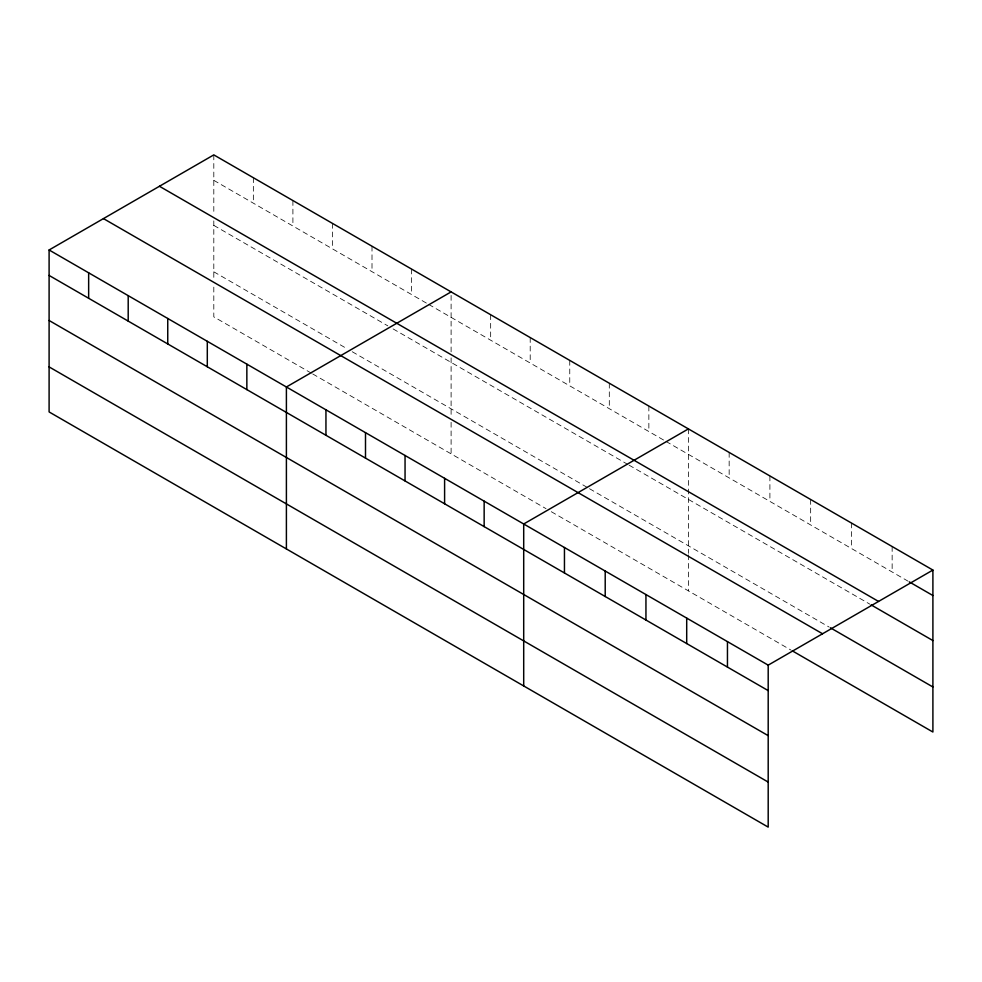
<?xml version="1.0" encoding="UTF-8"?>
<svg xmlns="http://www.w3.org/2000/svg" width="982" height="982" viewBox="0 0 982 982"><rect width="100%" height="100%" fill="white"/><g stroke="black" fill="none" stroke-linecap="round" stroke-linejoin="round"><path stroke-width="0.74" stroke-dasharray="4.91 3.68" d="M451.106 357.902L451.106 416.319M451.106 351.887L451.106 291.9M213.806 180.344L427.379 303.659M428.692 304.42L664.679 440.66M665.992 441.421L907.92 581.098M213.806 225.394L387.829 325.864M393.095 328.909L627.768 464.4M629.081 465.161L869.807 604.139M213.806 271.805L346.953 348.684M352.231 351.728L588.206 487.968M589.531 488.729L829.053 627.019M311.355 373.172L213.806 316.855L213.806 285.32M312.681 373.933L546.029 508.664M551.295 511.708L790.94 650.059M892.147 546.532L892.147 571.99M851.406 523.001L851.406 548.459M810.653 499.482L810.653 524.94M769.9 475.951L769.9 501.409M729.16 452.432L729.16 477.89M688.407 428.901L688.407 553.32M688.407 554.83L688.407 590.869M648.857 406.069L648.857 431.528M609.306 383.238L609.306 408.696M569.756 360.394L569.756 385.852M530.206 337.562L530.206 363.021M490.656 314.731L490.656 340.189M451.106 422.321L451.106 453.856M411.556 269.056L411.556 294.526M372.006 246.224L372.006 271.683M332.456 223.393L332.456 248.851M292.906 200.561L292.906 226.02M253.356 177.73L253.356 203.188M213.806 154.886L213.806 214.886M213.806 220.889L213.806 279.318"/><path stroke-width="1.47" d="M768.194 735.653L768.194 665.145L49.1 249.98L49.1 411.937L768.194 827.114L768.194 735.653L49.1 320.488M792.253 650.821L932.9 732.02L932.9 570.063L213.806 154.886L49.1 249.98M451.106 291.9L286.4 386.982L286.4 548.95M688.407 428.901L523.701 523.995L523.701 685.952M768.194 665.145L932.9 570.063M909.234 581.86L932.9 595.522M159.452 186.273L878.546 601.438M871.12 604.9L932.9 640.559M830.367 627.78L932.9 686.97M103.454 218.605L822.548 633.771M49.1 275.439L768.194 690.604M49.1 366.9L768.194 782.065M727.453 641.627L727.453 667.085M686.7 618.095L686.7 643.554M645.947 594.564L645.947 620.023M605.207 571.045L605.207 596.504M564.454 547.514L564.454 572.972M484.151 501.151L484.151 526.61M444.601 478.32L444.601 503.778M405.05 455.488L405.05 480.947M365.5 432.657L365.5 458.115M325.95 409.813L325.95 435.284M246.85 364.15L246.85 389.608M207.3 341.319L207.3 366.777M167.75 318.487L167.75 343.945M128.2 295.643L128.2 321.102M88.65 272.812L88.65 298.27"/></g></svg>
